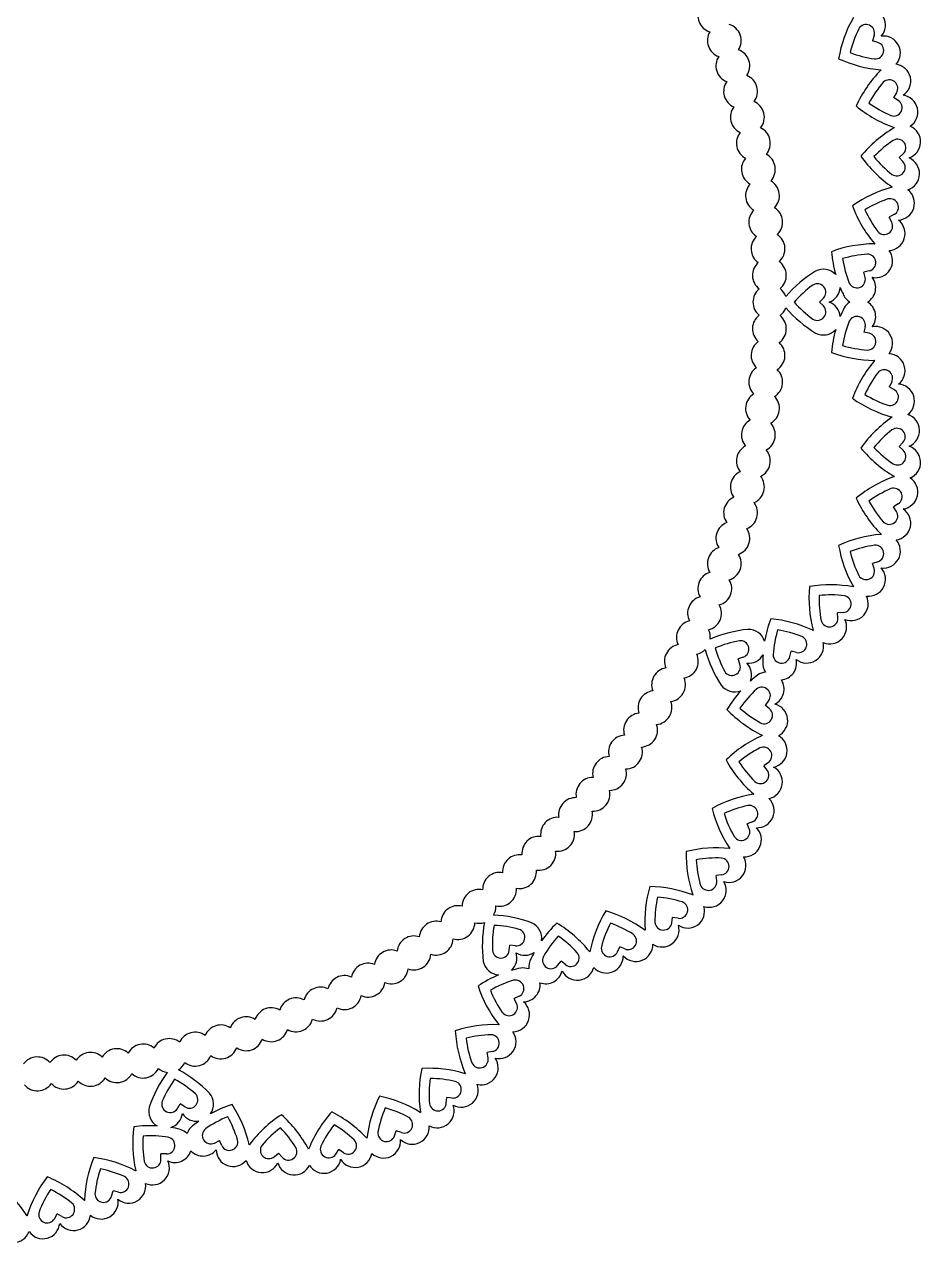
# Model space of a CAD drawing. Extents: x 452 to 770, y 213 to 497.
# Drawn here: x 578.1 to 683.9, y 213.4 to 357.2 of the extents above; entities that cross this region are included whole.
import ezdxf

# ---------------------------------------------------------------- set-up
doc = ezdxf.new("R2010")
doc.units = 0
doc.layers.get('0').update_dxf_attribs({"linetype": 'CONTINUOUS'})

msp = doc.modelspace()

# ---------------------------------------------------------------- linework, layer by layer
for p, q in [((678.442232, 355.843624), (678.251988, 355.223992)), ((678.87112, 355.032127), (678.251988, 355.223992)), ((681.077061, 349.086924), (680.732927, 348.537644)), ((681.281305, 348.192073), (680.732927, 348.537644)), ((681.873348, 341.878509), (681.398776, 341.437013)), ((681.839028, 340.961288), (681.398776, 341.437013)), ((680.776827, 334.709621), (680.204158, 334.405997)), ((680.506282, 333.832535), (680.204158, 334.405997)), ((677.862224, 328.068807), (677.230485, 327.923746)), ((677.373892, 327.29163), (677.230485, 327.923746)), ((672.441972, 324.846849), (671.98424, 324.387917)), ((672.441972, 323.928985), (671.98424, 324.387917)), ((677.373892, 321.484205), (677.230485, 320.852088)), ((677.862224, 320.707028), (677.230485, 320.852088)), ((680.506282, 314.943299), (680.204158, 314.369837)), ((680.776827, 314.066214), (680.204158, 314.369837)), ((681.839028, 307.814547), (681.398776, 307.338821)), ((681.873348, 306.897325), (681.398776, 307.338821)), ((681.281305, 300.583761), (680.732927, 300.23819)), ((681.077061, 299.68891), (680.732927, 300.23819)), ((678.87112, 293.743707), (678.251988, 293.551842)), ((678.442232, 292.93221), (678.251988, 293.551842)), ((674.772725, 287.760525), (674.125031, 287.735441)), ((674.14842, 287.087683), (674.125031, 287.735441)), ((662.983984, 282.490832), (662.372459, 282.275952)), ((662.585738, 281.663866), (662.372459, 282.275952)), ((668.488241, 282.553624), (668.633301, 283.185363)), ((669.265418, 283.041957), (668.633301, 283.185363)), ((665.968493, 277.321315), (665.565024, 276.814019)), ((666.071261, 276.409223), (665.565024, 276.814019)), ((665.952687, 270.069069), (665.431667, 269.683485)), ((665.815887, 269.161458), (665.431667, 269.683485)), ((664.0604, 263.068029), (663.457337, 262.830432)), ((663.693354, 262.22675), (663.457337, 262.830432)), ((660.420588, 256.795303), (659.77658, 256.721887)), ((659.84831, 256.077688), (659.77658, 256.721887)), ((654.542789, 251.133321), (654.640234, 251.774134)), ((655.281299, 251.678367), (654.640234, 251.774134)), ((635.36743, 247.860769), (635.440846, 248.504778)), ((636.085044, 248.433048), (635.440846, 248.504778)), ((648.138352, 247.7306), (648.398331, 248.324357)), ((648.992767, 248.065933), (648.398331, 248.324357)), ((641.071453, 246.101413), (641.476249, 246.607651)), ((641.983545, 246.204181), (641.476249, 246.607651)), ((636.531025, 242.480543), (635.947404, 242.198544)), ((636.227874, 241.614187), (635.947404, 242.198544)), ((633.370152, 235.953354), (632.733431, 235.832016)), ((632.853102, 235.194979), (632.733431, 235.832016)), ((627.931909, 229.867956), (627.981193, 230.514259)), ((628.627623, 230.466667), (627.981193, 230.514259)), ((596.177968, 229.214812), (596.523538, 229.76319)), ((597.072818, 229.419056), (596.523538, 229.76319)), ((621.799666, 225.996145), (622.014547, 226.60767)), ((622.626632, 226.394391), (622.014547, 226.60767)), ((600.553759, 225.154805), (601.138116, 225.435275)), ((601.420114, 224.851654), (601.138116, 225.435275)), ((614.874276, 223.843404), (615.240109, 224.378476)), ((615.776138, 224.014045), (615.240109, 224.378476)), ((594.242911, 223.213504), (594.243759, 223.861683)), ((594.891938, 223.862531), (594.243759, 223.861683)), ((607.627693, 223.556438), (608.119547, 223.978594)), ((608.542989, 223.487846), (608.119547, 223.978594)), ((588.417156, 218.894256), (588.585736, 219.520129)), ((589.212049, 219.353188), (588.585736, 219.520129)), ((581.672005, 216.23), (581.996829, 216.790915)), ((582.558593, 216.46756), (581.996829, 216.790915))]:
    msp.add_line(p, q)
for centre, radius, start, end in [((659.628116, 358.194734), 2, 150.833748, 252.682736), ((688.849873, 350.634803), 14.811709, 150.325556, 170.393048), ((677.780547, 357.095592), 2, 318.221278, 97.404924), ((660.744526, 355.251002), 2, 326.877704, 72.682736), ((688.86994, 350.645409), 13.636709, 153.944768, 166.505777), ((677.486274, 356.137128), 1, 342.932141, 150.130072), ((660.744526, 355.251002), 2, 148.855726, 250.704714), ((679.532805, 353.780159), 2, 318.309362, 97.493008), ((661.758665, 352.27049), 2, 324.899682, 70.704714), ((680.450291, 366.576162), 13.636709, 249.208508, 261.769517), ((678.575115, 354.076941), 1, 265.584214, 72.782144), ((661.758665, 352.27049), 2, 146.877704, 248.726692), ((680.430224, 366.565557), 14.811709, 245.321237, 265.38873), ((680.761956, 350.467489), 2, 303.221278, 82.404924), ((662.669323, 349.25675), 2, 322.92166, 68.726692), ((689.781928, 341.361894), 14.811709, 135.325556, 155.393048), ((679.532805, 353.780159), 2, 261.56518, 262.404924), ((680.761956, 350.467489), 2, 138.309362, 139.149106), ((662.669323, 349.25675), 2, 144.899682, 246.74867), ((689.804057, 341.366944), 13.636709, 138.944768, 151.505777), ((680.229641, 349.617847), 1, 327.932141, 135.130072), ((663.475417, 346.213373), 2, 320.943638, 66.74867), ((680.748165, 347.346046), 1, 250.584214, 57.782144), ((681.59641, 346.811509), 2, 303.309362, 82.493008), ((663.475417, 346.213373), 2, 142.92166, 244.770648), ((685.772354, 358.928986), 14.811709, 230.321237, 250.38873), ((685.794482, 358.934036), 13.636709, 234.208508, 246.769517), ((681.926296, 343.293587), 2, 288.221278, 67.404924), ((664.175984, 343.143986), 2, 140.943638, 242.792626), ((664.175984, 343.143986), 2, 318.965616, 64.770648), ((688.282219, 332.163717), 14.811709, 120.325556, 140.393048), ((681.192216, 342.61067), 1, 312.932141, 120.130072), ((681.59641, 346.811509), 2, 246.56518, 247.404924), ((681.926296, 343.293587), 2, 123.309362, 124.149106), ((688.304901, 332.162869), 13.636709, 123.944768, 136.505777), ((664.770191, 340.052247), 2, 138.965616, 240.814604), ((664.770191, 340.052247), 2, 316.987594, 62.792626), ((688.955966, 350.169979), 14.811709, 215.321237, 235.38873), ((688.978647, 350.169131), 13.636709, 219.208508, 231.769517), ((681.105086, 340.282075), 1, 235.584214, 42.782144), ((681.786079, 339.546209), 2, 288.309362, 67.493008), ((665.257329, 336.941841), 2, 136.987594, 238.836582), ((665.257329, 336.941841), 2, 315.009572, 60.814604), ((684.452948, 323.667115), 14.811709, 105.325556, 125.393048), ((681.19422, 336.062777), 2, 108.309362, 109.149106), ((681.786079, 339.546209), 2, 231.56518, 232.404924), ((684.474637, 323.660424), 13.636709, 108.944768, 121.505777), ((680.308401, 335.593124), 1, 297.932141, 105.130072), ((681.19422, 336.062777), 2, 273.221278, 52.404924), ((665.636817, 333.816474), 2, 135.009572, 236.85856), ((665.636817, 333.816474), 2, 313.03155, 58.836582), ((689.764101, 340.885449), 14.811709, 200.321237, 220.38873), ((689.78579, 340.878759), 13.636709, 204.208508, 216.769517), ((679.621556, 333.366424), 1, 220.584214, 27.782144), ((680.088889, 332.479379), 2, 273.309362, 52.493008), ((665.908203, 330.679871), 2, 133.03155, 234.880538), ((665.908203, 330.679871), 2, 311.053528, 56.85856), ((678.555073, 316.451115), 14.811709, 90.325556, 110.393048), ((678.615618, 329.267826), 2, 93.309362, 94.149106), ((680.088889, 332.479379), 2, 216.56518, 217.404924), ((688.141686, 331.708122), 14.811709, 185.321237, 195.985842), ((678.574292, 316.439039), 13.636709, 93.944768, 106.505777), ((688.160905, 331.696046), 13.636709, 189.208508, 201.769517), ((677.638427, 329.043442), 1, 282.932141, 90.130072), ((678.615618, 329.267826), 2, 258.221278, 37.404924), ((666.071165, 327.53577), 2, 131.053528, 232.902516), ((666.071165, 327.53577), 2, 309.075506, 54.880538), ((679.209609, 315.378486), 14.811709, 121.275989, 139.145053), ((672.441972, 326.262917), 2, 43.080984, 117.452439), ((679.232306, 315.378486), 13.636709, 126.087625, 138.648634), ((671.73394, 325.553029), 1, 315.074998, 122.272929), ((676.398673, 327.070385), 1, 205.584214, 12.782144), ((676.620498, 326.09261), 2, 301.53218, 37.493008), ((666.125507, 324.387917), 2, 129.075506, 230.924494), ((666.125507, 324.387917), 2, 19.864465, 52.902516), ((672.441972, 326.262917), 2, 290.364135, 355.175649), ((688.141686, 331.708122), 14.811709, 202.270791, 205.38873), ((676.620498, 326.09261), 2, 201.56518, 238.46782), ((666.125507, 324.387917), 2, 307.097484, 340.135535), ((679.209609, 333.397348), 14.811709, 220.854947, 238.724011), ((679.232306, 333.397348), 13.636709, 221.351366, 233.912375), ((671.73394, 323.222805), 1, 237.727071, 44.925002), ((672.441972, 322.512917), 2, 4.824351, 69.635865), ((688.141686, 317.067713), 14.811709, 153.418846, 157.729209), ((676.620498, 322.683224), 2, 121.53218, 149.595296), ((676.620498, 322.683224), 2, 322.506992, 58.46782), ((666.071165, 321.240064), 2, 127.097484, 228.946472), ((666.071165, 321.240064), 2, 305.119462, 50.924494), ((688.160905, 317.079788), 13.636709, 158.230483, 170.791492), ((676.620498, 322.683224), 2, 157.595076, 158.43482), ((676.398673, 321.705449), 1, 347.217856, 154.415786), ((672.441972, 322.512917), 2, 242.547561, 316.919016), ((688.141686, 317.067713), 14.811709, 164.014158, 174.678763), ((677.638427, 319.732392), 1, 269.869928, 77.067859), ((678.615618, 319.508008), 2, 322.595076, 101.778722), ((665.908203, 318.095963), 2, 125.119462, 226.96845), ((665.908203, 318.095963), 2, 303.14144, 48.946472), ((678.574292, 332.336795), 13.636709, 253.494223, 266.055232), ((678.555073, 332.324719), 14.811709, 249.606952, 269.674444), ((680.088889, 316.296455), 2, 307.506992, 86.690638), ((665.636817, 314.95936), 2, 123.14144, 224.990428), ((665.636817, 314.95936), 2, 301.163418, 46.96845), ((689.764101, 307.890385), 14.811709, 139.61127, 159.678763), ((678.615618, 319.508008), 2, 265.850894, 266.690638), ((680.088889, 316.296455), 2, 142.595076, 143.43482), ((679.621556, 315.40941), 1, 332.217856, 139.415786), ((689.78579, 307.897075), 13.636709, 143.230483, 155.791492), ((665.257329, 311.833993), 2, 121.163418, 223.012406), ((684.474637, 325.11541), 13.636709, 238.494223, 251.055232), ((680.308401, 313.182711), 1, 254.869928, 62.067859), ((681.19422, 312.713057), 2, 307.595076, 86.778722), ((665.257329, 311.833993), 2, 299.185396, 44.990428), ((684.452948, 325.10872), 14.811709, 234.606952, 254.674444), ((688.955966, 298.605855), 14.811709, 124.61127, 144.678763), ((681.19422, 312.713057), 2, 250.850894, 251.690638), ((681.786079, 309.229625), 2, 127.595076, 128.43482), ((681.786079, 309.229625), 2, 292.506992, 71.690638), ((664.770191, 308.723587), 2, 119.185396, 221.034384), ((664.770191, 308.723587), 2, 297.207374, 43.012406), ((688.978647, 298.606704), 13.636709, 128.230483, 140.791492), ((681.105086, 308.493759), 1, 317.217856, 124.415786), ((664.175984, 305.631848), 2, 117.207374, 219.056362), ((664.175984, 305.631848), 2, 295.229352, 41.034384), ((688.282219, 316.612117), 14.811709, 219.606952, 239.674444), ((688.304901, 316.612966), 13.636709, 223.494223, 236.055232), ((681.192216, 306.165164), 1, 239.869928, 47.067859), ((681.926296, 305.482247), 2, 292.595076, 71.778722), ((663.475417, 302.562461), 2, 115.229352, 217.07834), ((663.475417, 302.562461), 2, 293.25133, 39.056362), ((685.772354, 289.846849), 14.811709, 109.61127, 129.678763), ((681.59641, 301.964325), 2, 112.595076, 113.43482), ((681.926296, 305.482247), 2, 235.850894, 236.690638), ((681.59641, 301.964325), 2, 277.506992, 56.690638), ((685.794482, 289.841798), 13.636709, 113.230483, 125.791492), ((680.748165, 301.429788), 1, 302.217856, 109.415786), ((662.669323, 299.519084), 2, 113.25133, 215.100318), ((662.669323, 299.519084), 2, 291.273308, 37.07834), ((689.781928, 307.413941), 14.811709, 204.606952, 224.674444), ((689.804057, 307.40889), 13.636709, 208.494223, 221.055232), ((680.229641, 299.157987), 1, 224.869928, 32.067859), ((680.761956, 298.308346), 2, 277.595076, 56.778722), ((661.758665, 296.505344), 2, 111.273308, 213.122296), ((661.758665, 296.505344), 2, 289.295286, 35.100318), ((680.430224, 282.210278), 14.811709, 94.61127, 114.678763), ((679.532805, 294.995675), 2, 97.595076, 98.43482), ((680.761956, 298.308346), 2, 220.850894, 221.690638), ((679.532805, 294.995675), 2, 262.506992, 41.690638), ((660.744526, 293.524832), 2, 109.295286, 211.144274), ((688.849873, 298.141031), 14.811709, 189.606952, 209.674444), ((688.86994, 298.130425), 13.636709, 193.494223, 206.055232), ((680.450291, 282.199672), 13.636709, 98.230483, 110.791492), ((678.575115, 294.698893), 1, 287.217856, 94.415786), ((660.744526, 293.524832), 2, 287.317264, 33.122296), ((659.628116, 290.5811), 2, 107.317264, 209.166252), ((677.486274, 292.638706), 1, 209.869928, 17.067859), ((677.780547, 291.680242), 2, 262.595076, 41.778722), ((659.628116, 290.5811), 2, 285.339242, 31.144274), ((685.549571, 289.425322), 14.811709, 174.606952, 194.674444), ((673.293632, 276.216561), 14.811709, 79.61127, 99.678763), ((675.735896, 288.798576), 2, 82.595076, 83.43482), ((677.780547, 291.680242), 2, 205.850894, 206.690638), ((658.410764, 287.677656), 2, 105.339242, 207.18823), ((685.566209, 289.409884), 13.636709, 178.494223, 191.055232), ((673.31027, 276.201123), 13.636709, 83.230483, 95.791492), ((674.734026, 288.759776), 1, 272.217856, 79.415786), ((675.735896, 288.798576), 2, 247.506992, 26.690638), ((658.410764, 287.677656), 2, 283.36122, 29.166252), ((657.093923, 284.817961), 2, 103.36122, 205.210208), ((680.105932, 281.860775), 14.811709, 159.606952, 170.271556), ((664.848926, 272.274162), 14.811709, 64.61127, 84.678763), ((673.149071, 287.0516), 1, 194.869928, 2.067859), ((673.185248, 286.049632), 2, 247.595076, 26.778722), ((657.093923, 284.817961), 2, 354.150179, 27.18823), ((664.973245, 271.023765), 14.811709, 95.561703, 113.430767), ((663.598393, 283.766666), 2, 17.366698, 91.738153), ((680.118008, 281.841556), 13.636709, 163.494223, 176.055232), ((664.861001, 272.254944), 13.636709, 68.230483, 80.791492), ((669.486662, 284.017175), 1, 257.217856, 64.415786), ((670.464437, 283.795351), 2, 67.595076, 68.43482), ((673.185248, 286.049632), 2, 190.850894, 191.690638), ((655.67916, 282.005421), 2, 101.383198, 203.232186), ((657.093923, 284.817961), 2, 281.383198, 314.421249), ((672.791337, 287.258199), 14.811709, 195.140661, 213.009726), ((672.811786, 287.248351), 13.636709, 195.63708, 208.198089), ((664.993695, 271.013917), 13.636709, 100.37334, 112.934349), ((662.652469, 283.434283), 1, 289.360713, 96.558643), ((670.464437, 283.795351), 2, 232.506992, 11.690638), ((655.67916, 282.005421), 2, 279.405176, 25.210208), ((663.598393, 283.766666), 2, 264.649849, 329.461363), ((661.971329, 280.388033), 2, 339.110065, 43.921579), ((667.289221, 281.80023), 2, 175.850894, 212.753534), ((680.105932, 281.860775), 14.811709, 176.556506, 179.674444), ((667.513605, 282.777421), 1, 179.869928, 347.067859), ((667.289221, 281.80023), 2, 275.817894, 11.778722), ((654.168162, 279.24339), 2, 99.405176, 201.254164), ((661.641423, 281.334823), 1, 212.012785, 19.210716), ((673.753697, 268.670222), 14.811709, 127.70456, 132.014923), ((665.809944, 278.728479), 2, 95.817894, 123.88101), ((654.168162, 279.24339), 2, 277.427154, 23.232186), ((661.971329, 280.388033), 2, 216.833276, 291.204731), ((665.809944, 278.728479), 2, 131.880791, 132.720534), ((665.185846, 277.943781), 1, 321.50357, 128.7015), ((665.809944, 278.728479), 2, 296.792706, 32.753534), ((652.56273, 276.535159), 2, 97.427154, 199.276142), ((673.753697, 268.670222), 14.811709, 138.299873, 148.964477), ((673.776252, 268.672763), 13.636709, 132.516197, 145.077206), ((652.56273, 276.535159), 2, 275.449132, 21.254164), ((671.736225, 286.575786), 14.811709, 223.892666, 243.960159), ((671.758779, 286.578327), 13.636709, 227.779937, 240.340946), ((665.446749, 275.628208), 1, 244.155642, 51.353573), ((666.229811, 275.002059), 2, 296.880791, 76.064437), ((650.864777, 273.883954), 2, 95.449132, 197.29812), ((649.076327, 271.292936), 2, 93.47111, 195.320098), ((650.864777, 273.883954), 2, 273.47111, 19.276142), ((671.233549, 259.697796), 14.811709, 113.896984, 133.964477), ((666.163741, 271.469321), 2, 116.880791, 117.720534), ((666.229811, 275.002059), 2, 240.136609, 240.976352), ((666.163741, 271.469321), 2, 281.792706, 60.976352), ((649.076327, 271.292936), 2, 271.493088, 17.29812), ((671.255993, 259.694413), 13.636709, 117.516197, 130.077206), ((665.357814, 270.872889), 1, 306.50357, 113.7015), ((647.19951, 268.765192), 2, 91.493088, 193.342076), ((673.919121, 277.515403), 14.811709, 208.892666, 228.960159), ((647.19951, 268.765192), 2, 269.515066, 15.320098), ((673.941565, 277.51202), 13.636709, 212.779937, 225.340946), ((665.010512, 268.568691), 1, 229.155642, 36.353573), ((665.604832, 267.761206), 2, 281.880791, 61.064437), ((645.236563, 266.303735), 2, 89.515066, 191.364054), ((645.236563, 266.303735), 2, 267.537044, 13.342076), ((666.477038, 251.683361), 14.811709, 98.896984, 118.964477), ((664.626674, 264.365943), 2, 101.880791, 102.720534), ((665.604832, 267.761206), 2, 225.136609, 225.976352), ((643.189827, 263.911498), 2, 87.537044, 189.386032), ((673.682637, 268.19877), 14.811709, 193.892666, 213.960159), ((666.497841, 251.674284), 13.636709, 102.516197, 115.077206), ((663.693841, 263.998423), 1, 291.50357, 98.7015), ((664.626674, 264.365943), 2, 266.792706, 45.976352), ((641.061739, 261.591332), 2, 85.559022, 187.40801), ((643.189827, 263.911498), 2, 265.559022, 11.364054), ((673.703441, 268.189693), 13.636709, 197.779937, 210.340946), ((641.061739, 261.591332), 2, 263.581, 9.386032), ((662.762002, 261.862628), 1, 214.155642, 21.353573), ((663.127079, 260.928835), 2, 266.880791, 46.064437), ((638.854835, 259.346002), 2, 83.581, 185.429989), ((636.571747, 257.178183), 2, 81.602979, 183.451967), ((638.854835, 259.346002), 2, 261.602979, 7.40801), ((671.042889, 259.2608), 14.811709, 178.892666, 198.960159), ((659.808312, 245.173086), 14.811709, 83.896984, 103.964477), ((659.826058, 245.158934), 13.636709, 87.516197, 100.077206), ((660.307323, 257.788867), 1, 276.50357, 83.7015), ((661.303492, 257.902429), 2, 251.792706, 30.976352), ((661.303492, 257.902429), 2, 86.880791, 87.720534), ((663.127079, 260.928835), 2, 210.136609, 210.976352), ((636.571747, 257.178183), 2, 259.624957, 5.429989), ((671.060635, 259.246648), 13.636709, 182.779937, 195.340946), ((634.215194, 255.09046), 2, 79.624957, 181.473945), ((658.854452, 255.967025), 1, 199.155642, 6.353573), ((658.965406, 254.970561), 2, 251.880791, 31.064437), ((631.787986, 253.085319), 2, 77.646935, 179.495923), ((634.215194, 255.09046), 2, 257.646935, 3.451967), ((666.179772, 251.310601), 14.811709, 163.892666, 183.960159), ((651.681835, 240.610637), 14.811709, 68.896984, 88.964477), ((629.293014, 251.165152), 2, 75.668913, 177.517901), ((631.787986, 253.085319), 2, 328.435894, 1.473945), ((666.19325, 251.292338), 13.636709, 167.779937, 180.340946), ((651.695313, 240.592374), 13.636709, 72.516197, 85.077206), ((655.429047, 252.667392), 1, 261.50357, 68.7015), ((656.420665, 252.519257), 2, 236.792706, 15.976352), ((656.420665, 252.519257), 2, 71.880791, 72.720534), ((658.965406, 254.970561), 2, 195.136609, 195.976352), ((632.901933, 237.238468), 14.811709, 69.847417, 87.716482), ((659.424698, 244.889966), 14.811709, 148.892666, 168.960159), ((642.651412, 238.306936), 14.811709, 53.896984, 73.964477), ((626.733251, 249.332245), 2, 73.690891, 175.539879), ((629.293014, 251.165152), 2, 253.690891, 359.495923), ((631.787986, 253.085319), 2, 255.668913, 288.706964), ((646.989647, 248.473045), 14.811709, 169.426375, 187.29544), ((647.003798, 248.4553), 13.636709, 169.922794, 182.483803), ((632.916084, 237.220723), 13.636709, 74.659054, 87.220063), ((636.195708, 249.426906), 1, 263.646427, 70.844358), ((637.192171, 249.315952), 2, 351.652412, 66.023867), ((651.238015, 240.43645), 14.811709, 133.892666, 144.55727), ((633.332452, 238.418978), 14.811709, 38.896984, 58.964477), ((659.43299, 244.868837), 13.636709, 152.779937, 165.340946), ((642.659704, 238.285808), 13.636709, 57.516197, 70.077206), ((650.310948, 248.583281), 2, 56.880791, 57.720534), ((653.403423, 250.292432), 2, 180.136609, 180.976352), ((653.403423, 250.292432), 2, 236.880791, 16.064437), ((653.554154, 251.283658), 1, 184.155642, 351.353573), ((624.11175, 247.588783), 2, 71.712869, 173.561857), ((626.733251, 249.332245), 2, 251.712869, 357.517901), ((651.240557, 240.413895), 13.636709, 137.779937, 150.340946), ((633.334993, 238.396423), 13.636709, 42.516197, 55.077206), ((649.391459, 248.983018), 1, 246.50357, 53.7015), ((621.431632, 245.936845), 2, 69.734847, 171.583835), ((624.11175, 247.588783), 2, 249.734847, 355.539879), ((634.373865, 247.974034), 1, 186.2985, 353.49643), ((634.260303, 246.977865), 2, 313.395779, 18.207294), ((637.192171, 249.315952), 2, 238.935563, 303.747078), ((651.238015, 240.43645), 14.811709, 150.84222, 153.960159), ((642.60601, 246.986828), 1, 231.50357, 38.7015), ((643.390709, 246.362731), 2, 41.880791, 42.720534), ((646.820171, 247.213252), 2, 165.136609, 165.976352), ((647.222314, 248.131691), 1, 169.155642, 336.353573), ((650.310948, 248.583281), 2, 221.792706, 0.976352), ((618.696093, 244.378398), 2, 67.756825, 169.605813), ((634.260303, 246.977865), 2, 191.11899, 265.490445), ((639.664288, 245.942864), 2, 150.136609, 187.039249), ((640.290438, 246.725926), 1, 154.155642, 321.353573), ((643.390709, 246.362731), 2, 206.792706, 345.976352), ((646.820171, 247.213252), 2, 221.880791, 1.064437), ((615.908393, 242.9153), 2, 65.778803, 167.627791), ((621.431632, 245.936845), 2, 247.756825, 353.561857), ((639.791683, 231.308304), 14.811709, 112.585587, 123.250191), ((639.791683, 231.308304), 14.811709, 101.990274, 106.300637), ((636.998723, 243.817146), 2, 106.166505, 107.006249), ((636.998723, 243.817146), 2, 70.103608, 98.166724), ((639.664288, 245.942864), 2, 250.103608, 346.064437), ((613.071853, 241.549294), 2, 63.800781, 165.649769), ((618.696093, 244.378398), 2, 245.778803, 351.583835), ((645.742936, 248.316008), 14.811709, 198.17838, 218.245873), ((639.813106, 231.300808), 13.636709, 106.801911, 119.36292), ((645.764359, 248.308512), 13.636709, 202.065651, 214.62666), ((636.095962, 243.380943), 1, 295.789284, 102.987215), ((636.998723, 243.817146), 2, 271.078421, 7.039249), ((610.189854, 240.282009), 2, 61.822759, 163.671747), ((615.908393, 242.9153), 2, 243.800781, 349.605813), ((635.326338, 241.181483), 1, 218.441357, 25.639287), ((635.760176, 240.277584), 2, 271.166505, 50.350151), ((607.265831, 239.114954), 2, 59.844737, 161.693725), ((613.071853, 241.549294), 2, 241.822759, 347.627791), ((601.305694, 237.086979), 2, 55.888693, 157.737681), ((604.303267, 238.049521), 2, 57.866715, 159.715703), ((610.189854, 240.282009), 2, 239.844737, 345.649769), ((633.628118, 224.317879), 14.811709, 88.182699, 108.250191), ((634.167852, 237.123364), 2, 91.166505, 92.006249), ((635.760176, 240.277584), 2, 214.422323, 215.262066), ((595.219847, 235.475032), 2, 51.932649, 153.781637), ((598.276684, 236.228475), 2, 53.910671, 155.759659), ((604.303267, 238.049521), 2, 235.888693, 341.693725), ((607.265831, 239.114954), 2, 237.866715, 343.671747), ((643.778504, 239.205762), 14.811709, 183.17838, 203.245873), ((633.646871, 224.305093), 13.636709, 91.801911, 104.36292), ((643.797258, 239.192976), 13.636709, 187.065651, 199.62666), ((633.182955, 236.935676), 1, 280.789284, 87.987215), ((634.167852, 237.123364), 2, 256.078421, 35.262066), ((585.91894, 233.853418), 2, 45.998583, 147.847571), ((589.037291, 234.286796), 2, 47.976605, 149.825593), ((592.138825, 234.827549), 2, 49.954627, 151.803615), ((601.305694, 237.086979), 2, 233.910671, 339.715703), ((579.646668, 233.310726), 2, 42.042539, 143.891527), ((582.787488, 233.527932), 2, 44.020561, 145.869549), ((595.219847, 235.475032), 2, 302.721608, 335.759659), ((598.276684, 236.228475), 2, 231.932649, 337.737681), ((631.870293, 235.010354), 1, 203.441357, 10.639287), ((632.055402, 234.024969), 2, 256.166505, 35.350151), ((589.037291, 234.286796), 2, 225.998583, 331.803615), ((592.138825, 234.827549), 2, 227.976605, 333.781637), ((606.91488, 224.723763), 14.811709, 143.71209, 161.581154), ((595.219847, 235.475032), 2, 229.954627, 262.992678), ((589.347788, 220.714189), 14.811709, 44.133132, 62.002196), ((639.523104, 230.914372), 14.811709, 168.17838, 188.245873), ((625.865316, 219.160895), 14.811709, 73.182699, 93.250191), ((629.700963, 231.39035), 2, 76.166505, 77.006249), ((632.055402, 234.024969), 2, 199.422323, 200.262066), ((579.646668, 233.310726), 2, 220.064517, 325.869549), ((582.787488, 233.527932), 2, 222.042539, 327.847571), ((585.91894, 233.853418), 2, 224.020561, 329.825593), ((606.91993, 224.701635), 13.636709, 144.208508, 156.769517), ((589.352838, 220.692061), 13.636709, 48.944768, 61.505777), ((639.537909, 230.897168), 13.636709, 172.065651, 184.62666), ((625.880121, 219.143691), 13.636709, 76.801911, 89.36292), ((628.701048, 231.463967), 1, 265.789284, 72.987215), ((629.700963, 231.39035), 2, 241.078421, 20.262066), ((595.331941, 229.747952), 1, 160.584214, 327.782144), ((597.603741, 230.266476), 1, 237.932141, 45.130072), ((598.453383, 229.734161), 2, 325.938127, 40.309582), ((633.266734, 224.006883), 14.811709, 153.17838, 173.245873), ((617.0323, 216.188792), 14.811709, 58.182699, 78.250191), ((594.797403, 228.899708), 2, 165.404704, 239.776159), ((594.797403, 228.899708), 2, 287.681494, 352.493008), ((598.453383, 229.734161), 2, 213.221278, 278.032792), ((607.25558, 215.639743), 14.811709, 108.17838, 118.842984), ((590.247876, 221.590996), 14.811709, 13.182699, 33.250191), ((625.435754, 218.954029), 14.811709, 138.17838, 158.245873), ((607.731024, 215.604114), 14.811709, 43.182699, 63.250191), ((633.276582, 223.986434), 13.636709, 157.065651, 169.62666), ((617.042148, 216.168342), 13.636709, 61.801911, 74.36292), ((623.902466, 227.0088), 2, 61.166505, 62.006249), ((626.858569, 228.944272), 2, 184.422323, 185.262066), ((626.858569, 228.944272), 2, 241.166505, 20.350151), ((626.934803, 229.943991), 1, 188.441357, 355.639287), ((592.982236, 212.381946), 14.811709, 86.871301, 97.535905), ((599.217155, 225.622503), 2, 124.422323, 161.324963), ((607.25558, 215.639743), 14.811709, 125.127934, 128.245873), ((607.248083, 215.618319), 13.636709, 112.065651, 124.62666), ((590.240379, 221.569572), 13.636709, 16.801911, 29.36292), ((616.563834, 216.100153), 14.811709, 123.17838, 143.245873), ((598.595356, 217.446705), 14.811709, 28.182699, 48.250191), ((625.439974, 218.931727), 13.636709, 142.065651, 154.62666), ((607.735244, 215.581812), 13.636709, 46.801911, 59.36292), ((623.902466, 227.0088), 2, 226.078421, 5.262066), ((622.955675, 227.338706), 1, 250.789284, 57.987215), ((605.723496, 225.123205), 14.811709, 172.464095, 192.531587), ((605.739546, 225.107156), 13.636709, 176.351366, 188.912375), ((592.998286, 212.365896), 13.636709, 81.087625, 93.648634), ((594.890629, 224.86253), 1, 270.074998, 77.272929), ((592.982236, 212.381946), 14.811709, 76.275989, 80.586352), ((595.893249, 224.863843), 2, 80.452219, 81.291963), ((595.893249, 224.863843), 2, 44.389323, 72.452439), ((600.121055, 226.056341), 1, 128.441357, 295.639287), ((616.562138, 216.077519), 13.636709, 127.065651, 139.62666), ((598.59366, 217.424071), 13.636709, 31.801911, 44.36292), ((617.167519, 224.277309), 2, 46.166505, 47.006249), ((620.523832, 225.381736), 2, 169.422323, 170.262066), ((620.856216, 226.327659), 1, 173.441357, 340.639287), ((599.217155, 225.622503), 2, 224.389323, 320.350151), ((602.756718, 224.383956), 2, 181.078421, 320.262066), ((602.320515, 225.286717), 1, 205.789284, 12.987215), ((602.756718, 224.383956), 2, 16.166505, 17.006249), ((606.215584, 223.662261), 2, 139.422323, 140.262066), ((606.976398, 224.315263), 1, 143.441357, 310.639287), ((609.300107, 224.141125), 1, 220.789284, 27.987215), ((609.955098, 223.382023), 2, 31.166505, 32.006249), ((613.482895, 223.58014), 2, 154.422323, 155.262066), ((614.048775, 224.407805), 1, 158.441357, 325.639287), ((616.338376, 224.841021), 1, 235.789284, 42.987215), ((620.523832, 225.381736), 2, 226.166505, 5.350151), ((600.000817, 217.767492), 14.811709, 157.464095, 177.531587), ((584.396024, 208.758061), 14.811709, 62.468413, 82.535905), ((593.242911, 223.214813), 1, 192.727071, 359.925002), ((593.241599, 222.212192), 2, 245.452219, 24.635865), ((595.893249, 224.863843), 2, 245.364135, 341.324963), ((606.215584, 223.662261), 2, 196.166505, 335.350151), ((609.955098, 223.382023), 2, 196.078421, 335.262066), ((613.482895, 223.58014), 2, 211.166505, 350.350151), ((617.167519, 224.277309), 2, 211.078421, 350.262066), ((600.012166, 217.747835), 13.636709, 161.351366, 173.912375), ((584.407373, 208.738404), 13.636709, 66.087625, 78.648634), ((590.4384, 220.061222), 2, 65.452219, 66.291963), ((593.241599, 222.212192), 2, 188.708037, 189.547781), ((565.91663, 208.634662), 14.811709, 32.468413, 52.535905), ((592.569335, 212.143557), 14.811709, 142.464095, 162.531587), ((575.16445, 207.479932), 14.811709, 47.468413, 67.535905), ((590.4384, 220.061222), 2, 230.364135, 9.547781), ((589.469603, 220.319452), 1, 255.074998, 62.272929), ((592.575209, 212.121633), 13.636709, 146.351366, 158.912375), ((575.170325, 207.458008), 13.636709, 51.087625, 63.648634), ((587.190805, 218.186222), 2, 230.452219, 9.635865), ((587.45157, 219.154339), 1, 177.727071, 344.925002), ((583.057459, 217.334239), 1, 240.074998, 47.272929), ((583.92641, 216.834065), 2, 50.452219, 51.291963), ((587.190805, 218.186222), 2, 173.708037, 174.547781), ((576.801061, 215.402299), 2, 35.452219, 36.291963), ((580.304188, 215.863494), 2, 158.708037, 159.547781), ((580.304188, 215.863494), 2, 215.452219, 354.635865), ((580.806635, 216.731133), 1, 162.727071, 329.925002), ((583.92641, 216.834065), 2, 215.364135, 354.547781), ((576.801061, 215.402299), 2, 200.364135, 339.547781)]:
    msp.add_arc(centre, radius, start, end)

doc.saveas('drawing.dxf')
